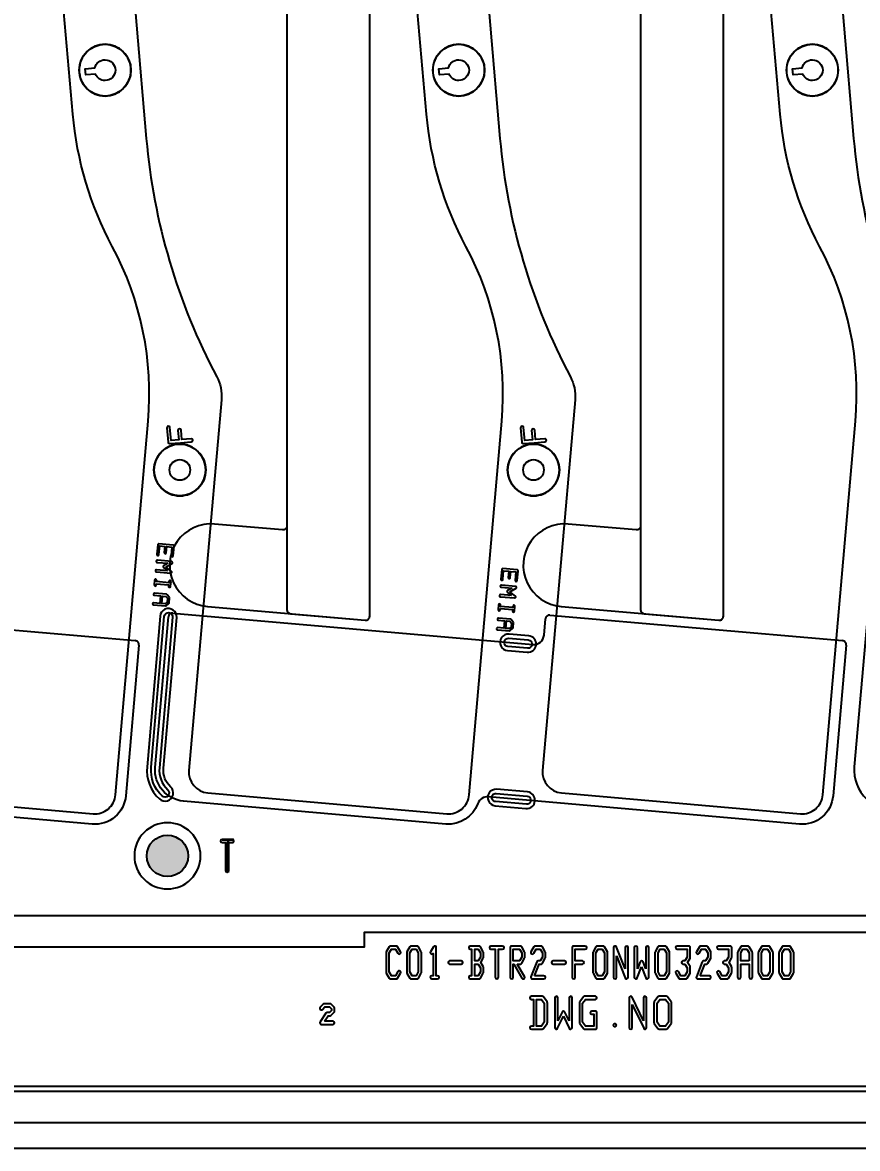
# Model space of a CAD drawing. Extents: x 2864 to 3941, y 2420 to 3182.
# Drawn here: x 3607.8 to 3648.2, y 2643.7 to 2698.1 of the extents above; entities that cross this region are included whole.
import ezdxf

# ---------------------------------------------------------------- set-up
doc = ezdxf.new("R2010")
doc.units = 0
for name, color, linetype in [('ada-b', 3, 'Continuous'), ('btr2_panel', 7, 'Continuous'), ('emi-panel', 2, 'Continuous'), ('emia-block-b', 5, 'Continuous')]:
    doc.layers.add(name, color=color, linetype=linetype)
doc.styles.get("Standard").update_dxf_attribs({"font": 'simplex.shx', "height": 2.7})

msp = doc.modelspace()

# ---------------------------------------------------------------- hatches: boundary and pattern name
at = {"layer": 'emia-block-b', "linetype": 'Continuous'}
msp.add_hatch(color=256, dxfattribs=at).paths.add_polyline_path([(3615.85399, 2657.82431, 1), (3613.85399, 2657.82431, 1)])

# ---------------------------------------------------------------- linework, layer by layer
at = {"layer": 'ada-b', "linetype": 'Continuous'}
for points in [[(3624.6348, 2669.41597), (3624.63502, 2731.70777, 0.440004), (3624.41759, 2731.907), (3620.81713, 2731.592, 0.388891), (3620.63456, 2731.39276), (3620.63462, 2673.78117, -0.440016), (3620.4172, 2673.58193), (3617.13462, 2673.86914, 1), (3616.78616, 2669.88432), (3624.41738, 2669.21674, 0.44002)], [(3624.63491, 2669.41598), (3624.63502, 2731.70777, 0.440004), (3624.41759, 2731.907), (3620.81713, 2731.592, 0.388891), (3620.63456, 2731.39276), (3620.63453, 2669.7309, 0.388895), (3620.81711, 2669.53166), (3624.41746, 2669.21672, 0.440063)], [(3641.7348, 2669.41597), (3641.73502, 2731.70777, 0.440004), (3641.51759, 2731.907), (3637.91713, 2731.592, 0.388891), (3637.73456, 2731.39276), (3637.73462, 2673.78117, -0.440016), (3637.5172, 2673.58193), (3634.23462, 2673.86914, 1), (3633.88616, 2669.88432), (3641.51738, 2669.21674, 0.44002)], [(3641.73491, 2669.41598), (3641.73502, 2731.70777, 0.440004), (3641.51759, 2731.907), (3637.91713, 2731.592, 0.388891), (3637.73456, 2731.39276), (3637.73453, 2669.7309, 0.388895), (3637.91711, 2669.53166), (3641.51746, 2669.21672, 0.440063)]]:
    msp.add_lwpolyline(points, format="xyb", close=True, dxfattribs=at)
at = {"layer": 'btr2_panel'}
for p, q in [((3614.77996, 2671.79704), (3615.08072, 2671.96164)), ((3631.41187, 2670.59784), (3631.71264, 2670.76244)), ((3627.77985, 2651.87608), (3627.92018, 2651.87608))]:
    msp.add_line(p, q, dxfattribs=at)
at = {"layer": 'btr2_panel', "linetype": 'Continuous'}
for points in [[(3791.92299, 2836.18276), (3791.92299, 2659.66941, -0.044688), (3792.42299, 2659.26645), (3792.42299, 2654.08572, -0.044688), (3791.92299, 2653.68276), (3791.92299, 2648.92608, 0.414215), (3790.67299, 2647.67608, 0.414215), (3791.92299, 2646.42608), (3791.92299, 2643.67608), (3537.92299, 2643.67608)], [(3615.08072, 2671.96164, 0.74498), (3615.0607, 2672.05535), (3614.36836, 2672.11592, 1), (3614.35965, 2672.0163), (3614.88785, 2671.97009)], [(3614.85616, 2671.60789), (3614.32796, 2671.65411, 1), (3614.31924, 2671.55449), (3615.01172, 2671.49391, 0.743963), (3615.04757, 2671.58272), (3614.77996, 2671.79704)], [(3614.88785, 2671.97009), (3614.66616, 2671.84876, 0.537055), (3614.65913, 2671.7657), (3614.85616, 2671.60789)], [(3631.48808, 2670.40869), (3630.95988, 2670.4549, 1), (3630.95116, 2670.35528), (3631.64363, 2670.2947, 0.743963), (3631.67949, 2670.38352), (3631.41187, 2670.59784)], [(3631.71264, 2670.76244, 0.74498), (3631.69262, 2670.85614), (3631.00028, 2670.91671, 1), (3630.99157, 2670.81709), (3631.51977, 2670.77088)], [(3631.51977, 2670.77088), (3631.29807, 2670.64956, 0.537055), (3631.29104, 2670.56649), (3631.48808, 2670.40869)], [(3615.30066, 2669.35039, 1), (3614.50371, 2669.42012), (3613.86608, 2662.13235, 0.230922), (3614.46335, 2660.57684)], [(3614.59972, 2660.72314, -0.230922), (3614.06532, 2662.11492), (3614.70295, 2669.40269, -1), (3615.10143, 2669.36783)], [(3615.10143, 2669.36783), (3614.4638, 2662.08005, 0.230923), (3614.87247, 2661.01574, -1), (3614.59972, 2660.72314)], [(3649.50066, 2669.35039, 1), (3648.70371, 2669.42012), (3648.06608, 2662.13235, 0.230922), (3648.66335, 2660.57684)], [(3614.46335, 2660.57684, 1), (3615.00884, 2661.16203, -0.230922), (3614.66304, 2662.06262), (3615.30066, 2669.35039)], [(3627.92018, 2651.87608, 1), (3627.92018, 2652.02848), (3627.85605, 2652.02848), (3627.85605, 2653.39007, 0.76611), (3627.71409, 2653.4288), (3627.57376, 2653.18913, 0.97981), (3627.70365, 2653.10947), (3627.70365, 2652.02848), (3627.63952, 2652.02848, 1), (3627.63952, 2651.87608), (3627.77985, 2651.87608)], [(3630.13671, 2652.19218), (3630.13671, 2652.43139, 0.13403), (3630.12627, 2652.47012), (3630.00848, 2652.67129), (3630.12627, 2652.87245, 0.13403), (3630.13671, 2652.91118), (3630.13671, 2653.1504, 0.13403), (3630.12627, 2653.18913), (3629.98594, 2653.4288, 0.267143), (3629.91995, 2653.46649), (3629.63952, 2653.46649), (3629.49919, 2653.46649, 1), (3629.49919, 2653.31409), (3629.56332, 2653.31409), (3629.56332, 2652.67129)], [(3632.13671, 2652.91118), (3632.13671, 2653.1504, 0.13403), (3632.12627, 2653.18913), (3631.98594, 2653.4288, 0.267143), (3631.91995, 2653.46649), (3631.49919, 2653.46649, 0.414239), (3631.42299, 2653.39029), (3631.42299, 2652.67129)], [(3633.13671, 2652.91118), (3633.13671, 2653.1504, 0.13403), (3633.12627, 2653.18913), (3632.98594, 2653.4288, 0.267143), (3632.91995, 2653.46649), (3632.63975, 2653.46649, 0.267143), (3632.57376, 2653.4288), (3632.43343, 2653.18913, 1), (3632.56494, 2653.11212), (3632.6832, 2653.31409), (3632.87649, 2653.31409), (3632.98431, 2653.12996), (3632.98431, 2652.93162), (3632.87649, 2652.74749), (3632.77985, 2652.74749, 0.310667), (3632.7087, 2652.69856), (3632.42837, 2651.98043, 0.529919), (3632.49919, 2651.87608), (3633.06051, 2651.87608, 1), (3633.06051, 2652.02848), (3632.61073, 2652.02848)], [(3635.06051, 2653.31409, 1), (3635.06051, 2653.46649), (3634.49919, 2653.46649, 0.414239), (3634.42299, 2653.39029), (3634.42299, 2652.67129)], [(3634.42299, 2652.67129), (3634.42299, 2651.95228, 1), (3634.57539, 2651.95228), (3634.57539, 2652.59509), (3634.92018, 2652.59509, 1), (3634.92018, 2652.74749), (3634.57539, 2652.74749), (3634.57539, 2653.31409), (3635.06051, 2653.31409)], [(3636.98431, 2652.35704), (3636.57034, 2653.41757, 0.831919), (3636.42299, 2653.39029), (3636.42299, 2651.95228, 1), (3636.57539, 2651.95228), (3636.57539, 2652.98553)], [(3637.13671, 2651.95228), (3637.13671, 2653.39029, 1), (3636.98431, 2653.39029), (3636.98431, 2652.35704)], [(3637.57539, 2652.35704), (3637.57539, 2653.39029, 1), (3637.42299, 2653.39029), (3637.42299, 2651.95228, 0.831916), (3637.57034, 2651.92501), (3637.77985, 2652.46174)], [(3638.13671, 2651.95228), (3638.13671, 2653.39029, 1), (3637.98431, 2653.39029), (3637.98431, 2652.35704)], [(3641.13671, 2652.91118), (3641.13671, 2653.1504, 0.13403), (3641.12627, 2653.18913), (3640.98594, 2653.4288, 0.267143), (3640.91995, 2653.46649), (3640.63975, 2653.46649, 0.267143), (3640.57376, 2653.4288), (3640.43343, 2653.18913, 1), (3640.56494, 2653.11212), (3640.6832, 2653.31409), (3640.87649, 2653.31409), (3640.98431, 2653.12996), (3640.98431, 2652.93162), (3640.87649, 2652.74749), (3640.77985, 2652.74749, 0.310667), (3640.7087, 2652.69856), (3640.42837, 2651.98043, 0.529919), (3640.49919, 2651.87608), (3641.06051, 2651.87608, 1), (3641.06051, 2652.02848), (3640.61073, 2652.02848)], [(3643.13671, 2651.95228), (3643.13671, 2652.67129), (3643.13671, 2653.1504, 0.13403), (3643.12627, 2653.18913), (3642.98594, 2653.4288, 0.267143), (3642.91995, 2653.46649), (3642.63975, 2653.46649, 0.267143), (3642.57376, 2653.4288), (3642.43343, 2653.18913, 0.13403), (3642.42299, 2653.1504), (3642.42299, 2652.67129)], [(3629.56332, 2652.67129), (3629.56332, 2652.02848), (3629.49919, 2652.02848, 1), (3629.49919, 2651.87608), (3629.63952, 2651.87608)], [(3631.42299, 2652.67129), (3631.42299, 2651.95228, 1), (3631.57539, 2651.95228), (3631.57539, 2652.59509), (3631.59583, 2652.59509), (3631.99475, 2651.91378, 1), (3632.12627, 2651.99078), (3631.77244, 2652.59509)], [(3631.77244, 2652.59509), (3631.91995, 2652.59509, 0.267143), (3631.98594, 2652.63279), (3632.12627, 2652.87245, 0.13403), (3632.13671, 2652.91118)], [(3632.61073, 2652.02848), (3632.8319, 2652.59509), (3632.91995, 2652.59509, 0.267143), (3632.98594, 2652.63279), (3633.12627, 2652.87245, 0.13403), (3633.13671, 2652.91118)], [(3636.57539, 2652.98553), (3636.98936, 2651.92501, 0.831919), (3637.13671, 2651.95228)], [(3637.98431, 2652.35704), (3637.85083, 2652.699, 0.683159), (3637.70887, 2652.699), (3637.57539, 2652.35704)], [(3640.61073, 2652.02848), (3640.8319, 2652.59509), (3640.91995, 2652.59509, 0.267143), (3640.98594, 2652.63279), (3641.12627, 2652.87245, 0.13403), (3641.13671, 2652.91118)], [(3642.42299, 2652.67129), (3642.42299, 2651.95228, 1), (3642.57539, 2651.95228), (3642.57539, 2652.59509), (3642.98431, 2652.59509), (3642.98431, 2651.95228, 1), (3643.13671, 2651.95228)], [(3629.63952, 2651.87608), (3629.91995, 2651.87608, 0.267143), (3629.98594, 2651.91378), (3630.12627, 2652.15345, 0.13403), (3630.13671, 2652.19218)], [(3637.77985, 2652.46174), (3637.98936, 2651.92501, 0.831919), (3638.13671, 2651.95228)], [(3633.22438, 2649.76058), (3633.22438, 2650.72085, 0.159331), (3633.2099, 2650.76514), (3633.03651, 2651.00459, 0.241867), (3632.97554, 2651.03591), (3632.62786, 2651.03591), (3632.45402, 2651.03591, 1), (3632.45402, 2650.88591), (3632.55286, 2650.88591), (3632.55286, 2649.59552), (3632.45402, 2649.59552, 1), (3632.45402, 2649.44552), (3632.62786, 2649.44552)], [(3633.72902, 2649.84839), (3633.72902, 2650.96091, 1), (3633.57902, 2650.96091), (3633.57902, 2649.521, 0.799749), (3633.72156, 2649.48791), (3634.0017, 2650.0682)], [(3634.42438, 2649.521), (3634.42438, 2650.96091, 1), (3634.27438, 2650.96091), (3634.27438, 2649.84839)], [(3637.87438, 2649.84839), (3637.32156, 2650.99352, 0.798609), (3637.17902, 2650.96064), (3637.17902, 2649.52052, 1), (3637.32902, 2649.52052), (3637.32902, 2650.63304)], [(3638.02438, 2649.52079), (3638.02438, 2650.96091, 1), (3637.87438, 2650.96091), (3637.87438, 2649.84839)], [(3622.93671, 2650.31406), (3622.93671, 2650.45348, 0.200506), (3622.91439, 2650.50782), (3622.77406, 2650.64815, 0.200506), (3622.71972, 2650.67047), (3622.43997, 2650.67047, 0.200506), (3622.38564, 2650.64815), (3622.2453, 2650.50782, 1), (3622.35307, 2650.40005), (3622.47108, 2650.51807), (3622.68861, 2650.51807), (3622.78431, 2650.42237), (3622.78431, 2650.34517), (3622.68861, 2650.24947), (3622.57985, 2650.24947, 0.251301), (3622.51637, 2650.21542), (3622.23587, 2649.79467, 0.599695), (3622.29919, 2649.67608), (3622.86051, 2649.67608, 1), (3622.86051, 2649.82848), (3622.44157, 2649.82848)], [(3622.44157, 2649.82848), (3622.62063, 2650.09707), (3622.71972, 2650.09707, 0.200506), (3622.77406, 2650.11939), (3622.91439, 2650.25972, 0.200506), (3622.93671, 2650.31406)], [(3634.27438, 2649.84839), (3634.06924, 2650.27332, 0.627684), (3633.93416, 2650.27332), (3633.72902, 2649.84839)], [(3637.32902, 2650.63304), (3637.88184, 2649.48791, 0.798609), (3638.02438, 2649.52079)], [(3634.0017, 2650.0682), (3634.28184, 2649.48791, 0.799749), (3634.42438, 2649.521)], [(3632.62786, 2649.44552), (3632.97554, 2649.44552, 0.241871), (3633.03651, 2649.47684), (3633.2099, 2649.71629, 0.159337), (3633.22438, 2649.76058)]]:
    msp.add_lwpolyline(points, format="xyb", dxfattribs=at)
for points in [[(3613.92299, 2678.84536, 0.145892), (3612.18788, 2687.29719, -0.101585), (3610.28035, 2693.69528), (3609.801, 2699.17421, -0.152268), (3611.90892, 2708.82848, 0.152268), (3613.82597, 2717.61012), (3611.65841, 2742.38538, 0.414215), (3610.57507, 2743.29442), (3599.01928, 2742.28342, 0.414215), (3598.11024, 2741.20007), (3600.26427, 2716.57941, -0.151039), (3600.01521, 2715.42479, 0.151026), (3596.25283, 2697.9889), (3596.73217, 2692.50997, 0.100411), (3600.13641, 2680.99401, -0.144694), (3600.3619, 2679.88277), (3598.7932, 2661.95482, 0.414156), (3599.70229, 2660.87153), (3611.25812, 2659.86035, 0.414232), (3612.34148, 2660.76932)], [(3631.02299, 2678.84536, 0.145892), (3629.28788, 2687.29719, -0.101585), (3627.38035, 2693.69528), (3626.901, 2699.17421, -0.152268), (3629.00892, 2708.82848, 0.152268), (3630.92597, 2717.61012), (3628.75841, 2742.38538, 0.414215), (3627.67507, 2743.29442), (3616.11928, 2742.28342, 0.414215), (3615.21024, 2741.20007), (3617.36427, 2716.57941, -0.151039), (3617.11521, 2715.42479, 0.151026), (3613.35283, 2697.9889), (3613.83217, 2692.50997, 0.100411), (3617.23641, 2680.99401, -0.144694), (3617.4619, 2679.88277), (3615.8932, 2661.95482, 0.414156), (3616.80229, 2660.87153), (3628.35812, 2659.86035, 0.414232), (3629.44148, 2660.76932)], [(3648.12299, 2678.84536, 0.145892), (3646.38788, 2687.29719, -0.101585), (3644.48035, 2693.69528), (3644.001, 2699.17421, -0.152268), (3646.10892, 2708.82848, 0.152268), (3648.02597, 2717.61012), (3645.85841, 2742.38538, 0.414215), (3644.77507, 2743.29442), (3633.21928, 2742.28342, 0.414215), (3632.31024, 2741.20007), (3634.46427, 2716.57941, -0.151039), (3634.21521, 2715.42479, 0.151026), (3630.45283, 2697.9889), (3630.93217, 2692.50997, 0.100411), (3634.33641, 2680.99401, -0.144694), (3634.5619, 2679.88277), (3632.9932, 2661.95482, 0.414156), (3633.90229, 2660.87153), (3645.45812, 2659.86035, 0.414232), (3646.54148, 2660.76932)], [(3665.22299, 2678.84536, 0.145892), (3663.48788, 2687.29719, -0.101585), (3661.58035, 2693.69528), (3661.101, 2699.17421, -0.152268), (3663.20892, 2708.82848, 0.152268), (3665.12597, 2717.61012), (3662.95841, 2742.38538, 0.414215), (3661.87507, 2743.29442), (3650.31928, 2742.28342, 0.414215), (3649.41024, 2741.20007), (3651.56427, 2716.57941, -0.151039), (3651.31521, 2715.42479, 0.151026), (3647.55283, 2697.9889), (3648.03217, 2692.50997, 0.100411), (3651.43641, 2680.99401, -0.144694), (3651.6619, 2679.88277), (3650.0932, 2661.95482, 0.414156), (3651.00229, 2660.87153), (3662.55812, 2659.86035, 0.414232), (3663.64148, 2660.76932)], [(3613.08671, 2695.816, 0.414215), (3611.83671, 2697.066, 0.414215), (3610.58671, 2695.816, 0.414215), (3611.83671, 2694.566, 0.414215)], [(3630.18671, 2695.816, 0.414215), (3628.93671, 2697.066, 0.414215), (3627.68671, 2695.816, 0.414215), (3628.93671, 2694.566, 0.414215)], [(3647.28671, 2695.816, 0.414215), (3646.03671, 2697.066, 0.414215), (3644.78671, 2695.816, 0.414215), (3646.03671, 2694.566, 0.414215)], [(3612.33671, 2695.816, -0.414217), (3611.83671, 2695.316, -0.303552), (3611.37463, 2695.625), (3610.90226, 2695.58368), (3610.87612, 2695.88254), (3611.34849, 2695.92386, -0.351876), (3611.83671, 2696.316, -0.414217)], [(3629.43671, 2695.816, -0.414217), (3628.93671, 2695.316, -0.303552), (3628.47463, 2695.625), (3628.00226, 2695.58368), (3627.97612, 2695.88254), (3628.44849, 2695.92386, -0.351876), (3628.93671, 2696.316, -0.414217)], [(3646.53671, 2695.816, -0.414217), (3646.03671, 2695.316, -0.303552), (3645.57463, 2695.625), (3645.10226, 2695.58368), (3645.07612, 2695.88254), (3645.54849, 2695.92386, -0.351876), (3646.03671, 2696.316, -0.414217)], [(3616.00852, 2677.84674, 1), (3615.99544, 2677.99617), (3615.55062, 2677.95726), (3615.5117, 2678.40208, 1), (3615.36227, 2678.389), (3615.40119, 2677.94418), (3615.03108, 2677.9118), (3614.97701, 2678.52981, 1), (3614.82758, 2678.51673), (3614.88819, 2677.82401, 0.414234), (3614.96944, 2677.75584), (3615.48853, 2677.80125), (3615.48943, 2677.80133)], [(3633.10852, 2677.84674, 1), (3633.09544, 2677.99617), (3632.65062, 2677.95726), (3632.6117, 2678.40208, 1), (3632.46227, 2678.389), (3632.50119, 2677.94418), (3632.13108, 2677.9118), (3632.07701, 2678.52981, 1), (3631.92758, 2678.51673), (3631.98819, 2677.82401, 0.414234), (3632.06944, 2677.75584), (3632.58853, 2677.80125), (3632.58943, 2677.80133)], [(3616.70427, 2676.4851, 0.414215), (3615.45427, 2677.7351, 0.414215), (3614.20427, 2676.4851, 0.414215), (3615.45427, 2675.2351, 0.414215)], [(3633.80427, 2676.4851, 0.414215), (3632.55427, 2677.7351, 0.414215), (3631.30427, 2676.4851, 0.414215), (3632.55427, 2675.2351, 0.414215)], [(3615.95427, 2676.4851, -0.414217), (3615.45427, 2675.9851, -0.414217), (3614.95427, 2676.4851, -0.414217), (3615.45427, 2676.9851, -0.414217)], [(3633.05427, 2676.4851, -0.414217), (3632.55427, 2675.9851, -0.414217), (3632.05427, 2676.4851, -0.414217), (3632.55427, 2676.9851, -0.414217)], [(3615.17625, 2672.7981, 0.414255), (3615.1308, 2672.85227), (3614.43808, 2672.91287, 0.414249), (3614.38392, 2672.86742), (3614.34352, 2672.40561, 1), (3614.44313, 2672.3969), (3614.47918, 2672.8089), (3614.72592, 2672.78731), (3614.69998, 2672.49076, 1), (3614.79959, 2672.48205), (3614.82554, 2672.7786), (3615.07228, 2672.75701), (3615.03623, 2672.34501, 1), (3615.13585, 2672.33629)], [(3631.80817, 2671.5989, 0.414255), (3631.76272, 2671.65307), (3631.07, 2671.71367, 0.414249), (3631.01584, 2671.66822), (3630.97544, 2671.20641, 1), (3631.07505, 2671.19769), (3631.1111, 2671.60969), (3631.35784, 2671.58811), (3631.33189, 2671.29156, 1), (3631.43151, 2671.28284), (3631.45745, 2671.57939), (3631.70419, 2671.55781), (3631.66815, 2671.1458, 1), (3631.76777, 2671.13709)], [(3615.0267, 2671.08874, 1), (3614.92708, 2671.09746), (3614.92134, 2671.03181), (3614.32825, 2671.0837), (3614.33399, 2671.14934, 1), (3614.23437, 2671.15806), (3614.21417, 2670.92715, 1), (3614.31379, 2670.91844), (3614.31953, 2670.98408), (3614.91263, 2670.93219), (3614.90688, 2670.86655, 1), (3615.0065, 2670.85783)], [(3614.95698, 2670.29178, 0.200109), (3614.94533, 2670.32845), (3614.84026, 2670.45367, 0.200125), (3614.80618, 2670.4715), (3614.22891, 2670.52201, 1), (3614.2202, 2670.42239), (3614.51675, 2670.39644), (3614.48506, 2670.03425), (3614.18851, 2670.0602, 1), (3614.17979, 2669.96058), (3614.75706, 2669.91007, 0.200133), (3614.79372, 2669.92172), (3614.91894, 2670.02679, 0.200125), (3614.93678, 2670.06088)], [(3631.65862, 2669.88953, 1), (3631.559, 2669.89825), (3631.55326, 2669.83261), (3630.96016, 2669.88449), (3630.96591, 2669.95014, 1), (3630.86629, 2669.95885), (3630.84609, 2669.72795, 1), (3630.94571, 2669.71923), (3630.95145, 2669.78487), (3631.54454, 2669.73299), (3631.5388, 2669.66734, 1), (3631.63842, 2669.65863)], [(3631.58889, 2669.09258, 0.200109), (3631.57725, 2669.12924), (3631.47218, 2669.25446, 0.200125), (3631.43809, 2669.2723), (3630.86083, 2669.3228, 1), (3630.85212, 2669.22318), (3631.14866, 2669.19724), (3631.11698, 2668.83505), (3630.82043, 2668.86099, 1), (3630.81171, 2668.76137), (3631.38897, 2668.71087, 0.200133), (3631.42564, 2668.72252), (3631.55086, 2668.82759, 0.200125), (3631.5687, 2668.86167)], [(3632.321, 2668.46384), (3631.37004, 2668.54702, 1), (3631.30032, 2667.75007), (3632.25128, 2667.66688, 1)], [(3632.30357, 2668.2646, -1), (3632.26871, 2667.86612), (3631.31775, 2667.94931, -1), (3631.35261, 2668.34779)], [(3632.26078, 2660.91478), (3630.76806, 2661.0454, 1), (3630.69833, 2660.24845), (3632.19105, 2660.11783, 1)], [(3632.24335, 2660.71554, -1), (3632.20848, 2660.31707), (3630.71576, 2660.44769, -1), (3630.75063, 2660.84616)], [(3616.45394, 2657.82431, 0.414214), (3614.85399, 2659.42425, 0.414214), (3613.25405, 2657.82431, 0.414214), (3614.85399, 2656.22436, 0.414214)], [(3617.99301, 2658.46422, 1), (3617.99301, 2658.61422), (3617.74467, 2658.61422), (3617.49632, 2658.61422, 1), (3617.49632, 2658.46422), (3617.66967, 2658.46422), (3617.66967, 2657.09883, 1), (3617.81967, 2657.09883), (3617.81967, 2658.46422)], [(3626.12627, 2652.15345, 1), (3625.99475, 2652.23045), (3625.87649, 2652.02848), (3625.6832, 2652.02848), (3625.57539, 2652.21262), (3625.57539, 2653.12996), (3625.6832, 2653.31409), (3625.87649, 2653.31409), (3625.99475, 2653.11212, 1), (3626.12627, 2653.18913), (3625.98594, 2653.4288, 0.267143), (3625.91995, 2653.46649), (3625.63975, 2653.46649, 0.267143), (3625.57376, 2653.4288), (3625.43343, 2653.18913, 0.13403), (3625.42299, 2653.1504), (3625.42299, 2652.19218, 0.13403), (3625.43343, 2652.15345), (3625.57376, 2651.91378, 0.267143), (3625.63975, 2651.87608), (3625.91995, 2651.87608, 0.267143), (3625.98594, 2651.91378)], [(3627.13671, 2652.19218), (3627.13671, 2653.1504, 0.13403), (3627.12627, 2653.18913), (3626.98594, 2653.4288, 0.267143), (3626.91995, 2653.46649), (3626.63975, 2653.46649, 0.267143), (3626.57376, 2653.4288), (3626.43343, 2653.18913, 0.13403), (3626.42299, 2653.1504), (3626.42299, 2652.19218, 0.13403), (3626.43343, 2652.15345), (3626.57376, 2651.91378, 0.267143), (3626.63975, 2651.87608), (3626.91995, 2651.87608, 0.267143), (3626.98594, 2651.91378), (3627.12627, 2652.15345, 0.13403)], [(3631.06051, 2653.31409, 1), (3631.06051, 2653.46649), (3630.77985, 2653.46649), (3630.49919, 2653.46649, 1), (3630.49919, 2653.31409), (3630.70365, 2653.31409), (3630.70365, 2651.95228, 1), (3630.85605, 2651.95228), (3630.85605, 2653.31409)], [(3636.13671, 2652.19218), (3636.13671, 2653.1504, 0.13403), (3636.12627, 2653.18913), (3635.98594, 2653.4288, 0.267143), (3635.91995, 2653.46649), (3635.63975, 2653.46649, 0.267143), (3635.57376, 2653.4288), (3635.43343, 2653.18913, 0.13403), (3635.42299, 2653.1504), (3635.42299, 2652.19218, 0.13403), (3635.43343, 2652.15345), (3635.57376, 2651.91378, 0.267143), (3635.63975, 2651.87608), (3635.91995, 2651.87608, 0.267143), (3635.98594, 2651.91378), (3636.12627, 2652.15345, 0.13403)], [(3639.13671, 2652.19218), (3639.13671, 2653.1504, 0.13403), (3639.12627, 2653.18913), (3638.98594, 2653.4288, 0.267143), (3638.91995, 2653.46649), (3638.63975, 2653.46649, 0.267143), (3638.57376, 2653.4288), (3638.43343, 2653.18913, 0.13403), (3638.42299, 2653.1504), (3638.42299, 2652.19218, 0.13403), (3638.43343, 2652.15345), (3638.57376, 2651.91378, 0.267143), (3638.63975, 2651.87608), (3638.91995, 2651.87608, 0.267143), (3638.98594, 2651.91378), (3639.12627, 2652.15345, 0.13403)], [(3640.13671, 2652.19218), (3640.13671, 2652.43139, 0.13403), (3640.12627, 2652.47012), (3640.00848, 2652.67129), (3640.12627, 2652.87245, 0.13403), (3640.13671, 2652.91118), (3640.13671, 2653.39029, 0.414239), (3640.06051, 2653.46649), (3639.49919, 2653.46649, 1), (3639.49919, 2653.31409), (3639.98431, 2653.31409), (3639.98431, 2652.93162), (3639.87649, 2652.74749), (3639.77985, 2652.74749, 1), (3639.77985, 2652.59509), (3639.87649, 2652.59509), (3639.98431, 2652.41095), (3639.98431, 2652.21262), (3639.87649, 2652.02848), (3639.6832, 2652.02848), (3639.56494, 2652.23045, 1), (3639.43343, 2652.15345), (3639.57376, 2651.91378, 0.267143), (3639.63975, 2651.87608), (3639.91995, 2651.87608, 0.267143), (3639.98594, 2651.91378), (3640.12627, 2652.15345, 0.13403)], [(3642.13671, 2652.19218), (3642.13671, 2652.43139, 0.13403), (3642.12627, 2652.47012), (3642.00848, 2652.67129), (3642.12627, 2652.87245, 0.13403), (3642.13671, 2652.91118), (3642.13671, 2653.39029, 0.414239), (3642.06051, 2653.46649), (3641.49919, 2653.46649, 1), (3641.49919, 2653.31409), (3641.98431, 2653.31409), (3641.98431, 2652.93162), (3641.87649, 2652.74749), (3641.77985, 2652.74749, 1), (3641.77985, 2652.59509), (3641.87649, 2652.59509), (3641.98431, 2652.41095), (3641.98431, 2652.21262), (3641.87649, 2652.02848), (3641.6832, 2652.02848), (3641.56494, 2652.23045, 1), (3641.43343, 2652.15345), (3641.57376, 2651.91378, 0.267143), (3641.63975, 2651.87608), (3641.91995, 2651.87608, 0.267143), (3641.98594, 2651.91378), (3642.12627, 2652.15345, 0.13403)], [(3644.13671, 2652.19218), (3644.13671, 2653.1504, 0.13403), (3644.12627, 2653.18913), (3643.98594, 2653.4288, 0.267143), (3643.91995, 2653.46649), (3643.63975, 2653.46649, 0.267143), (3643.57376, 2653.4288), (3643.43343, 2653.18913, 0.13403), (3643.42299, 2653.1504), (3643.42299, 2652.19218, 0.13403), (3643.43343, 2652.15345), (3643.57376, 2651.91378, 0.267143), (3643.63975, 2651.87608), (3643.91995, 2651.87608, 0.267143), (3643.98594, 2651.91378), (3644.12627, 2652.15345, 0.13403)], [(3645.13671, 2652.19218), (3645.13671, 2653.1504, 0.13403), (3645.12627, 2653.18913), (3644.98594, 2653.4288, 0.267143), (3644.91995, 2653.46649), (3644.63975, 2653.46649, 0.267143), (3644.57376, 2653.4288), (3644.43343, 2653.18913, 0.13403), (3644.42299, 2653.1504), (3644.42299, 2652.19218, 0.13403), (3644.43343, 2652.15345), (3644.57376, 2651.91378, 0.267143), (3644.63975, 2651.87608), (3644.91995, 2651.87608, 0.267143), (3644.98594, 2651.91378), (3645.12627, 2652.15345, 0.13403)], [(3629.06051, 2652.59509, 1), (3629.06051, 2652.74749), (3628.49919, 2652.74749, 1), (3628.49919, 2652.59509)], [(3634.06051, 2652.59509, 1), (3634.06051, 2652.74749), (3633.49919, 2652.74749, 1), (3633.49919, 2652.59509)], [(3635.62438, 2649.52052), (3635.62438, 2650.24071, 0.414241), (3635.54938, 2650.31571), (3635.37554, 2650.31571, 1), (3635.37554, 2650.16571), (3635.47438, 2650.16571), (3635.47438, 2649.59552), (3635.06615, 2649.59552), (3634.92902, 2649.78489), (3634.92902, 2650.69654), (3635.06615, 2650.88591), (3635.54938, 2650.88591, 1), (3635.54938, 2651.03591), (3635.02786, 2651.03591, 0.241871), (3634.96689, 2651.00459), (3634.79349, 2650.76514, 0.159337), (3634.77902, 2650.72085), (3634.77902, 2649.76058, 0.159331), (3634.79349, 2649.71629), (3634.96689, 2649.47684, 0.241867), (3635.02786, 2649.44552), (3635.54938, 2649.44552, 0.414241)], [(3639.22438, 2649.76058), (3639.22438, 2650.72085, 0.159331), (3639.2099, 2650.76514), (3639.03651, 2651.00459, 0.241867), (3638.97554, 2651.03591), (3638.62786, 2651.03591, 0.241871), (3638.56689, 2651.00459), (3638.39349, 2650.76514, 0.159337), (3638.37902, 2650.72085), (3638.37902, 2649.76058, 0.159331), (3638.39349, 2649.71629), (3638.56689, 2649.47684, 0.241867), (3638.62786, 2649.44552), (3638.97554, 2649.44552, 0.241871), (3639.03651, 2649.47684), (3639.2099, 2649.71629, 0.159337)], [(3784.32589, 2644.92608, 1), (3784.32589, 2646.42608), (3545.58442, 2646.42608, 0.182679), (3544.92299, 2646.67608, 0.414216), (3543.92299, 2645.67608, 0.414216), (3544.92299, 2644.67608, 0.182679), (3545.58442, 2644.92608)]]:
    msp.add_lwpolyline(points, format="xyb", close=True, dxfattribs=at)
for points in [[(3614.85555, 2670.27987), (3614.83896, 2670.09022), (3614.74514, 2670.0115), (3614.58468, 2670.02554), (3614.61636, 2670.38773), (3614.77683, 2670.37369)], [(3631.48747, 2669.08066), (3631.47088, 2668.89102), (3631.37706, 2668.81229), (3631.2166, 2668.82633), (3631.24828, 2669.18852), (3631.40875, 2669.17448)], [(3626.98431, 2652.21262), (3626.87649, 2652.02848), (3626.6832, 2652.02848), (3626.57539, 2652.21262), (3626.57539, 2653.12996), (3626.6832, 2653.31409), (3626.87649, 2653.31409), (3626.98431, 2653.12996)], [(3629.98431, 2652.93162), (3629.87649, 2652.74749), (3629.71572, 2652.74749), (3629.71572, 2653.31409), (3629.87649, 2653.31409), (3629.98431, 2653.12996)], [(3631.98431, 2652.93162), (3631.87649, 2652.74749), (3631.63975, 2652.74749), (3631.63929, 2652.74749), (3631.57539, 2652.74749), (3631.57539, 2653.31409), (3631.87649, 2653.31409), (3631.98431, 2653.12996)], [(3635.98431, 2652.21262), (3635.87649, 2652.02848), (3635.6832, 2652.02848), (3635.57539, 2652.21262), (3635.57539, 2653.12996), (3635.6832, 2653.31409), (3635.87649, 2653.31409), (3635.98431, 2653.12996)], [(3638.98431, 2652.21262), (3638.87649, 2652.02848), (3638.6832, 2652.02848), (3638.57539, 2652.21262), (3638.57539, 2653.12996), (3638.6832, 2653.31409), (3638.87649, 2653.31409), (3638.98431, 2653.12996)], [(3642.98431, 2652.74749), (3642.57539, 2652.74749), (3642.57539, 2653.12996), (3642.6832, 2653.31409), (3642.87649, 2653.31409), (3642.98431, 2653.12996)], [(3643.98431, 2652.21262), (3643.87649, 2652.02848), (3643.6832, 2652.02848), (3643.57539, 2652.21262), (3643.57539, 2653.12996), (3643.6832, 2653.31409), (3643.87649, 2653.31409), (3643.98431, 2653.12996)], [(3644.98431, 2652.21262), (3644.87649, 2652.02848), (3644.6832, 2652.02848), (3644.57539, 2652.21262), (3644.57539, 2653.12996), (3644.6832, 2653.31409), (3644.87649, 2653.31409), (3644.98431, 2653.12996)], [(3629.98431, 2652.21262), (3629.87649, 2652.02848), (3629.71572, 2652.02848), (3629.71572, 2652.59509), (3629.87649, 2652.59509), (3629.98431, 2652.41095)], [(3633.07438, 2649.78489), (3632.93725, 2649.59552), (3632.70286, 2649.59552), (3632.70286, 2650.88591), (3632.93725, 2650.88591), (3633.07438, 2650.69654)], [(3639.07438, 2649.78489), (3638.93725, 2649.59552), (3638.66615, 2649.59552), (3638.52902, 2649.78489), (3638.52902, 2650.69654), (3638.66615, 2650.88591), (3638.93725, 2650.88591), (3639.07438, 2650.69654)]]:
    msp.add_lwpolyline(points, close=True, dxfattribs=at)
for points in [[(3778.11196, 2653.42608), (3778.11196, 2654.92608), (3554.74228, 2654.92608), (3554.74228, 2654.47058)], [(3554.74228, 2654.39092), (3554.74228, 2653.42608), (3624.37496, 2653.42608), (3624.37496, 2654.14113), (3697.02285, 2654.14113), (3697.02285, 2653.42608), (3698.82698, 2653.42608), (3698.82698, 2648.46316), (3703.30525, 2648.46316), (3703.30525, 2653.42608), (3778.11196, 2653.42608)]]:
    msp.add_lwpolyline(points, dxfattribs=at)
at = {"layer": 'btr2_panel'}
msp.add_circle((3636.48862, 2649.64055), 0.075, dxfattribs=at)
at = {"layer": 'emi-panel'}
for p, q in [((3599.14942, 2669.46817), (3613.29536, 2668.23075)), ((3615.11886, 2669.56707), (3632.52221, 2668.04471)), ((3633.34942, 2669.46817), (3647.49536, 2668.23075)), ((3633.06388, 2668.49923), (3633.13275, 2669.28637)), ((3613.47717, 2668.01409), (3612.8396, 2660.72593)), ((3647.67717, 2668.01409), (3647.0396, 2660.72593))]:
    msp.add_line(p, q, dxfattribs=at)
at = {"layer": 'emi-panel', "linetype": 'Continuous'}
msp.add_lwpolyline([(3788.02299, 2646.67608), (3538.02299, 2646.67608), (3538.02299, 3035.67608), (3788.02299, 3035.67608)], close=True, dxfattribs=at)
for points in [[(3629.85729, 2660.3498, -0.340736), (3628.31452, 2659.36225), (3615.62818, 2660.47236, -0.414211), (3614.26456, 2662.09748), (3614.90219, 2669.38526)], [(3612.8396, 2660.72595, -0.414272), (3611.21452, 2659.36225), (3596.17105, 2660.67861)], [(3647.0396, 2660.72595, -0.414272), (3645.41452, 2659.36225), (3630.37105, 2660.67861)]]:
    msp.add_lwpolyline(points, format="xyb", dxfattribs=at)
at = {"layer": 'emi-panel'}
for centre, radius in [((3611.83671, 2695.816), 1.25), ((3628.93671, 2695.816), 1.25), ((3646.03671, 2695.816), 1.25), ((3615.45427, 2676.4851), 1.25), ((3632.55427, 2676.4851), 1.25), ((3614.85399, 2657.82431), 1)]:
    msp.add_circle(centre, radius, dxfattribs=at)
for centre, radius, start, end in [((3615.10143, 2669.36783), 0.2, 85.001068, 174.999641), ((3633.33199, 2669.26893), 0.2, 85.000292, 174.998865), ((3632.56578, 2668.54281), 0.5, 265.00072, 354.999839), ((3613.27794, 2668.03152), 0.2, 355.000323, 85.001037), ((3647.47794, 2668.03152), 0.2, 355.000323, 85.001037), ((3630.32744, 2660.18097), 0.49955, 84.9926, 160.246962)]:
    msp.add_arc(centre, radius, start, end, dxfattribs=at)
at = {"layer": 'emia-block-b'}
msp.add_circle((3614.85399, 2657.82431), 1, dxfattribs=at)

# ---------------------------------------------------------------- texts
at = {"layer": 'emia-block-b', "width": 0.5625}
msp.add_text('T', height=1.6, dxfattribs=at).set_placement((3617.46801, 2657.02383))

doc.saveas('drawing.dxf')
